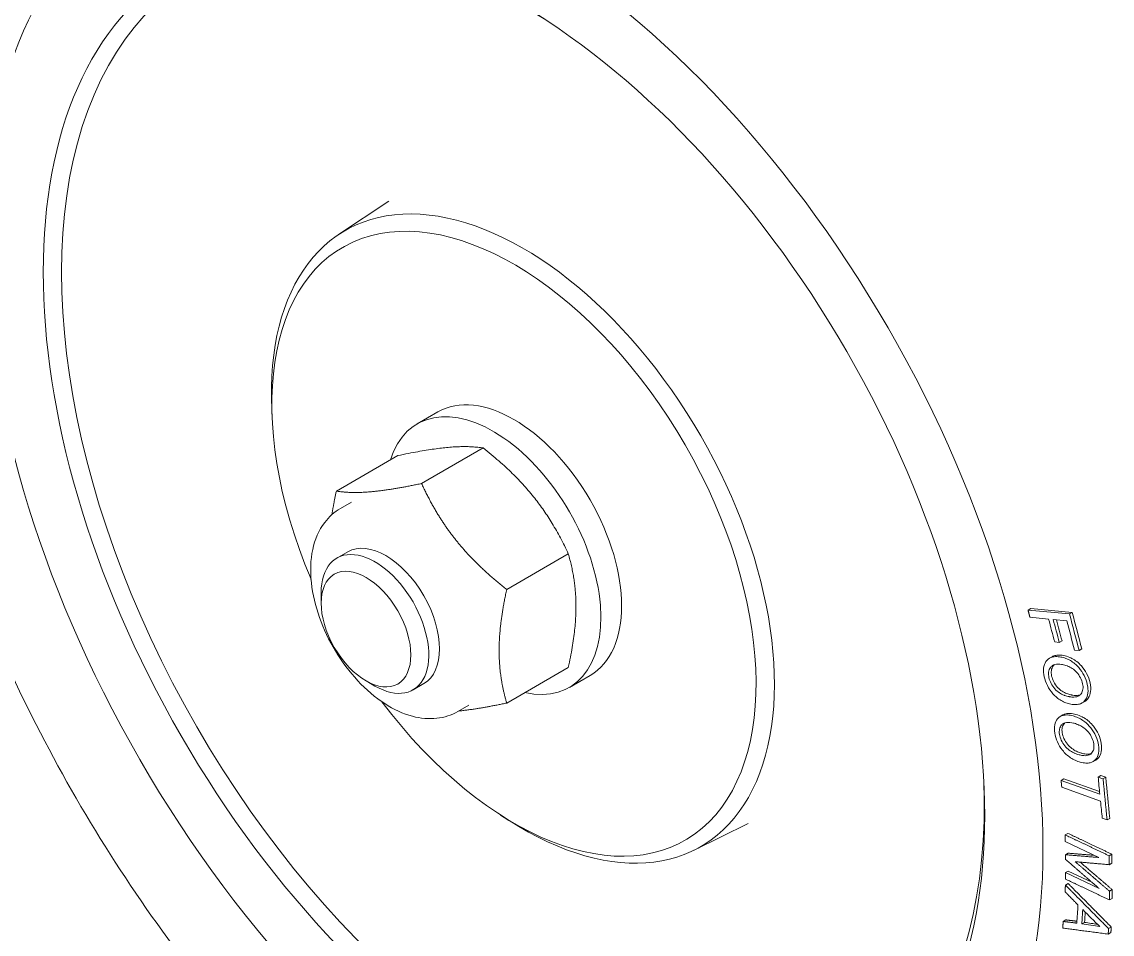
# Model space of a CAD drawing. Header units: millimetres. Extents: x 36 to 2484, y 36 to 1746.
# Drawn here: x 469.3 to 555.3, y 1030.6 to 1102.6 of the extents above; entities that cross this region are included whole.
import ezdxf

# ---------------------------------------------------------------- set-up
doc = ezdxf.new("R2010")
doc.units = ezdxf.units.MM
doc.header["$LTSCALE"] = 6
doc.layers.add('굵은실선_A3', color=7, linetype='Continuous', lineweight=18)

msp = doc.modelspace()

# ---------------------------------------------------------------- linework, layer by layer
at = {"layer": '굵은실선_A3'}
for p, q in [((494.244, 1085.823), (498.198, 1088.457)), ((489.012, 1071.224), (488.975, 1072.013)), ((500.448, 1070.891), (502.074, 1071.83)), ((505.644, 1068.991), (500.786, 1066.187)), ((498.926, 1068.391), (494.069, 1065.587)), ((494.398, 1064.223), (495.255, 1064.717)), ((494.963, 1060.796), (494.114, 1060.306)), ((512.362, 1060.634), (507.504, 1057.83)), ((492.872, 1056.743), (492.872, 1057.559)), ((548.612, 1056.208), (548.825, 1056.331)), ((551.881, 1055.896), (548.612, 1056.208)), ((548.825, 1056.331), (552.094, 1056.019)), ((551.881, 1055.896), (552.094, 1056.019)), ((548.765, 1055.632), (550.237, 1055.491)), ((550.6, 1055.457), (551.671, 1055.355)), ((550.717, 1053.69), (551.08, 1053.655)), ((551.08, 1053.655), (551.293, 1053.778)), ((550.312, 1052.403), (550.525, 1052.526)), ((552.285, 1053.053), (552.648, 1053.018)), ((552.648, 1053.018), (552.861, 1053.141)), ((512.362, 1051.678), (507.504, 1048.873)), ((512.448, 1050.106), (514.074, 1051.045)), ((496.407, 1050.619), (497.114, 1050.211)), ((500.963, 1050.404), (500.114, 1049.914)), ((503.648, 1048.201), (504.505, 1048.696)), ((552.872, 1048.876), (553.085, 1048.999)), ((551.157, 1047.809), (551.37, 1047.932)), ((553.739, 1044.252), (553.952, 1044.375)), ((554.144, 1043.035), (554.357, 1043.158)), ((554.526, 1042.899), (554.144, 1043.035)), ((554.357, 1043.158), (554.739, 1043.022)), ((551.221, 1042.768), (551.434, 1042.891)), ((554.277, 1041.682), (551.221, 1042.768)), ((551.275, 1042.222), (554.33, 1041.136)), ((551.434, 1042.891), (554.256, 1041.888)), ((554.526, 1042.899), (554.739, 1043.022)), ((507.018, 1040.036), (507.683, 1039.609)), ((554.466, 1039.783), (554.848, 1039.647)), ((554.848, 1039.647), (555.061, 1039.77)), ((522.277, 1037.268), (526.536, 1039.375)), ((551.551, 1038.466), (551.764, 1038.589)), ((551.554, 1037.944), (554.205, 1036.685)), ((551.561, 1036.902), (551.774, 1037.025)), ((555.011, 1036.822), (555.224, 1036.945)), ((555.015, 1036.12), (555.228, 1036.243)), ((551.573, 1035.497), (551.786, 1035.62)), ((554.224, 1034.238), (551.573, 1035.497)), ((551.786, 1035.62), (553.648, 1034.736)), ((551.566, 1034.507), (551.779, 1034.63)), ((555.031, 1034.035), (555.244, 1034.158)), ((555.038, 1033.334), (555.251, 1033.457)), ((551.385, 1031.642), (551.598, 1031.765)), ((552.856, 1031.448), (553.069, 1031.571)), ((554.964, 1031.078), (555.177, 1031.201)), ((554.937, 1030.644), (555.15, 1030.767))]:
    msp.add_line(p, q, dxfattribs=at)
for centre, major_axis in [((508.074, 1061.438), (-29.5, 51.095)), ((508.074, 1061.438), (-26.25, 45.466)), ((496.407, 1054.702), (-2.5, 4.33))]:
    msp.add_ellipse(centre, major_axis=major_axis, ratio=0.57735, dxfattribs=at)
for centre, major_axis, ratio, start_param, end_param in [((508.781, 1061.845), (-25.724, 44.555), 0.57735, 5.451555, 10.256408), ((508.074, 1061.438), (13.5, -23.383), 0.57735, 4.92093, 10.787033), ((508.781, 1061.845), (14.026, -24.294), 0.57735, 5.442448, 10.265515), ((506.448, 1060.499), (6, -10.392), 0.57735, 5.794582, 9.913381), ((508.074, 1061.438), (-6, 10.392), 0.57735, 3.141593, 6.283185), ((497.114, 1055.11), (3, -5.196), 0.57735, 5.497787, 10.210176), ((497.963, 1055.6), (-3, 5.196), 0.57735, 3.141593, 6.283185), ((1086.582, 1363.148), (-117.83, -746.159), 0.739775, 5.249859, 5.254061), ((1064.537, 1351.629), (-113.41, -718.172), 0.739775, 5.25066, 5.253393), ((1068.941, 1353.928), (114.301, 723.816), 0.739775, 2.109075, 2.111787), ((1069.154, 1354.051), (-114.301, -723.816), 0.739775, 5.250889, 5.253379), ((1081.979, 1360.735), (-116.941, -740.534), 0.739775, 5.250691, 5.254079), ((1086.369, 1363.025), (117.83, 746.159), 0.739775, 2.108266, 2.112468), ((1084.576, 1347.562), (-300.587, -687.041), 0.642575, 5.427292, 5.429389), ((1088.863, 1349.681), (302.801, 692.101), 0.642575, 2.285718, 2.290726), ((1089.076, 1349.804), (-302.801, -692.101), 0.642575, 5.427311, 5.432318), ((1084.577, 1347.563), (-300.588, -687.042), 0.642575, 5.430236, 5.432337), ((1089.63, 1343.732), (372.894, 657.692), 0.582515, 2.348847, 2.349978), ((1089.842, 1343.855), (-372.894, -657.692), 0.582515, 5.490439, 5.49157), ((1089.629, 1343.733), (372.894, 657.692), 0.582515, 2.353344, 2.354475), ((1089.842, 1343.856), (-372.894, -657.692), 0.582515, 5.494937, 5.496068), ((1061.292, 1325.973), (-395.64, -600.992), 0.535555, 5.529154, 5.531687), ((1065.706, 1328.085), (398.774, 605.754), 0.535555, 2.387839, 2.389817), ((4049.368, 3521.79), (4700.615, -2558.993), 0.769954, 4.353325, 4.35369), ((1065.919, 1328.208), (-398.774, -605.754), 0.535555, 5.529982, 5.531409), ((4033.596, 3271.154), (-5208.512, -1231.108), 0.376514, 0.753673, 0.754039), ((4033.809, 3271.277), (5208.512, 1231.108), 0.376514, 3.895266, 3.89553)]:
    msp.add_ellipse(centre, major_axis=major_axis, ratio=ratio, start_param=start_param, end_param=end_param, dxfattribs=at)
for points, knots in [([(543.862, 997.548), (539.432, 996.086), (534.591, 995.691), (524.189, 996.919), (518.59, 998.728), (507.237, 1004.454), (501.484, 1008.473), (490.568, 1018.234), (485.407, 1023.975), (476.181, 1036.567), (472.111, 1043.409), (465.436, 1057.547), (462.829, 1064.838), (459.349, 1079.208), (458.482, 1086.283), (458.669, 1099.547), (459.726, 1105.74), (463.807, 1116.395), (466.774, 1120.924), (470.631, 1124.37), (470.635, 1124.373), (470.639, 1124.376)], [4.046409, 4.046409, 4.046409, 4.046409, 4.333754, 4.333754, 4.649286, 4.649286, 4.980119, 4.980119, 5.310872, 5.310872, 5.639927, 5.639927, 5.96886, 5.96886, 6.299326, 6.299326, 6.630633, 6.630633, 6.948876, 6.948876, 6.949166, 6.949166, 6.949166, 6.949166]), ([(503.648, 1048.201), (503.142, 1047.909), (502.574, 1047.73), (501.357, 1047.595), (500.708, 1047.659), (499.322, 1048.025), (498.587, 1048.369), (497.132, 1049.309), (496.415, 1049.924), (495.102, 1051.334), (494.507, 1052.129), (493.487, 1053.82), (493.061, 1054.715), (492.416, 1056.534), (492.196, 1057.458), (492.002, 1059.266), (492.028, 1060.149), (492.372, 1061.758), (492.678, 1062.493), (493.487, 1063.559), (493.912, 1063.942), (494.398, 1064.223)], [3.926991, 3.926991, 3.926991, 3.926991, 4.174896, 4.174896, 4.447559, 4.447559, 4.771689, 4.771689, 5.119313, 5.119313, 5.464526, 5.464526, 5.80709, 5.80709, 6.151475, 6.151475, 6.499462, 6.499462, 6.830345, 6.830345, 7.068583, 7.068583, 7.068583, 7.068583]), ([(551.194, 1052.497), (551.05, 1052.523), (550.909, 1052.535), (550.775, 1052.529), (550.653, 1052.523), (550.537, 1052.501), (550.431, 1052.46), (550.266, 1052.396), (550.133, 1052.288), (550.031, 1052.137)], [-0.1930548, -0.1930548, -0.1930548, -0.1930548, -0.1349261, -0.1349261, -0.1349261, -0.0818799, -0.0818799, -0.0818799, 0, 0, 0, 0]), ([(550.525, 1052.526), (550.561, 1052.547), (550.599, 1052.565), (550.639, 1052.581), (550.747, 1052.623), (550.864, 1052.646), (550.988, 1052.652), (551.122, 1052.658), (551.263, 1052.646), (551.407, 1052.62)], [0.0612039, 0.0612039, 0.0612039, 0.0612039, 0.0810425, 0.0810425, 0.0810425, 0.1349021, 0.1349021, 0.1349021, 0.1930317, 0.1930317, 0.1930317, 0.1930317]), ([(552.609, 1051.67), (552.511, 1051.782), (552.407, 1051.884), (552.297, 1051.976), (552.187, 1052.069), (552.073, 1052.148), (551.958, 1052.216), (551.834, 1052.288), (551.709, 1052.346), (551.586, 1052.391), (551.454, 1052.439), (551.322, 1052.474), (551.194, 1052.497)], [-0.1923045, -0.1923045, -0.1923045, -0.1923045, -0.1468953, -0.1468953, -0.1468953, -0.1010914, -0.1010914, -0.1010914, -0.0522115, -0.0522115, -0.0522115, 0, 0, 0, 0]), ([(551.407, 1052.62), (551.573, 1052.59), (551.744, 1052.541), (551.966, 1052.446), (552.017, 1052.422), (552.202, 1052.326), (552.333, 1052.241), (552.588, 1052.038), (552.708, 1051.922), (552.822, 1051.793)], [0, 0, 0, 0, 0.0674657, 0.0674657, 0.087538, 0.087538, 0.1399937, 0.1399937, 0.1923332, 0.1923332, 0.1923332, 0.1923332]), ([(550.031, 1052.137), (549.934, 1051.992), (549.871, 1051.819), (549.847, 1051.615), (549.823, 1051.407), (549.841, 1051.182), (549.892, 1050.945)], [-0.1571885, -0.1571885, -0.1571885, -0.1571885, -0.0791557, -0.0791557, -0.0791557, 0, 0, 0, 0]), ([(550.263, 1050.878), (550.23, 1051.033), (550.221, 1051.178), (550.24, 1051.311), (550.26, 1051.451), (550.308, 1051.569), (550.375, 1051.669)], [-0.1057738, -0.1057738, -0.1057738, -0.1057738, -0.0539592, -0.0539592, -0.0539592, 0, 0, 0, 0]), ([(550.375, 1051.669), (550.416, 1051.73), (550.466, 1051.78), (550.525, 1051.819), (550.587, 1051.861), (550.657, 1051.89), (550.732, 1051.908), (550.893, 1051.948), (551.079, 1051.942), (551.265, 1051.913), (551.283, 1051.91), (551.302, 1051.907), (551.32, 1051.903)], [-0.1509505, -0.1509505, -0.1509505, -0.1509505, -0.1178974, -0.1178974, -0.1178974, -0.0827209, -0.0827209, -0.0827209, -0.0074735, -0.0074735, -0.0074735, 0, 0, 0, 0]), ([(550.588, 1051.792), (550.523, 1051.695), (550.476, 1051.581), (550.455, 1051.448), (550.445, 1051.38), (550.441, 1051.309), (550.445, 1051.235), (550.448, 1051.159), (550.459, 1051.081), (550.476, 1051.001)], [0, 0, 0, 0, 0.0522178, 0.0522178, 0.0522178, 0.0784902, 0.0784902, 0.0784902, 0.1052366, 0.1052366, 0.1052366, 0.1052366]), ([(551.32, 1051.903), (551.442, 1051.881), (551.568, 1051.849), (551.693, 1051.804), (551.708, 1051.798), (551.722, 1051.793), (551.736, 1051.788), (551.856, 1051.741), (551.978, 1051.68), (552.096, 1051.601), (552.221, 1051.518), (552.338, 1051.416), (552.445, 1051.294)], [-0.1519909, -0.1519909, -0.1519909, -0.1519909, -0.102532, -0.102532, -0.102532, -0.0969261, -0.0969261, -0.0969261, -0.0496306, -0.0496306, -0.0496306, 0, 0, 0, 0]), ([(553.29, 1050.329), (553.239, 1050.566), (553.159, 1050.803), (553.04, 1051.036), (552.923, 1051.266), (552.778, 1051.477), (552.609, 1051.67)], [-0.1571839, -0.1571839, -0.1571839, -0.1571839, -0.0780276, -0.0780276, -0.0780276, 0, 0, 0, 0]), ([(552.822, 1051.793), (552.981, 1051.611), (553.12, 1051.412), (553.234, 1051.196), (553.363, 1050.951), (553.45, 1050.702), (553.503, 1050.452)], [0, 0, 0, 0, 0.0737113, 0.0737113, 0.0737113, 0.1571855, 0.1571855, 0.1571855, 0.1571855]), ([(549.892, 1050.945), (549.943, 1050.709), (550.024, 1050.473), (550.142, 1050.241), (550.259, 1050.011), (550.405, 1049.801), (550.575, 1049.608)], [-0.1568809, -0.1568809, -0.1568809, -0.1568809, -0.0779538, -0.0779538, -0.0779538, 0, 0, 0, 0]), ([(550.737, 1049.984), (550.62, 1050.117), (550.516, 1050.262), (550.432, 1050.42), (550.352, 1050.571), (550.296, 1050.723), (550.263, 1050.878)], [-0.1054643, -0.1054643, -0.1054643, -0.1054643, -0.0515847, -0.0515847, -0.0515847, 0, 0, 0, 0]), ([(550.476, 1051.001), (550.509, 1050.847), (550.565, 1050.694), (550.645, 1050.543), (550.728, 1050.385), (550.833, 1050.24), (550.95, 1050.107)], [0, 0, 0, 0, 0.051513, 0.051513, 0.051513, 0.1054634, 0.1054634, 0.1054634, 0.1054634]), ([(552.445, 1051.294), (552.562, 1051.16), (552.666, 1051.015), (552.75, 1050.857), (552.83, 1050.705), (552.886, 1050.552), (552.919, 1050.397)], [-0.1057833, -0.1057833, -0.1057833, -0.1057833, -0.0518207, -0.0518207, -0.0518207, 0, 0, 0, 0]), ([(551.864, 1049.375), (551.742, 1049.397), (551.616, 1049.429), (551.49, 1049.475), (551.476, 1049.48), (551.461, 1049.485), (551.447, 1049.491), (551.327, 1049.538), (551.205, 1049.598), (551.087, 1049.677), (550.962, 1049.76), (550.845, 1049.862), (550.737, 1049.984)], [-0.1520021, -0.1520021, -0.1520021, -0.1520021, -0.1025275, -0.1025275, -0.1025275, -0.096939, -0.096939, -0.096939, -0.049642, -0.049642, -0.049642, 0, 0, 0, 0]), ([(550.95, 1050.107), (551.057, 1049.985), (551.174, 1049.885), (551.297, 1049.802), (551.417, 1049.722), (551.54, 1049.66), (551.662, 1049.613), (551.769, 1049.572), (551.877, 1049.54), (551.982, 1049.517), (552.014, 1049.51), (552.045, 1049.504), (552.076, 1049.498)], [0, 0, 0, 0, 0.0492531, 0.0492531, 0.0492531, 0.097175, 0.097175, 0.097175, 0.1393162, 0.1393162, 0.1393162, 0.1519966, 0.1519966, 0.1519966, 0.1519966]), ([(552.919, 1050.397), (552.952, 1050.242), (552.961, 1050.098), (552.942, 1049.965), (552.922, 1049.826), (552.874, 1049.709), (552.807, 1049.609)], [-0.1054434, -0.1054434, -0.1054434, -0.1054434, -0.0538676, -0.0538676, -0.0538676, 0, 0, 0, 0]), ([(553.153, 1049.142), (553.249, 1049.286), (553.312, 1049.458), (553.335, 1049.662), (553.359, 1049.869), (553.341, 1050.094), (553.29, 1050.329)], [-0.1568633, -0.1568633, -0.1568633, -0.1568633, -0.0789212, -0.0789212, -0.0789212, 0, 0, 0, 0]), ([(553.503, 1050.452), (553.554, 1050.217), (553.572, 1049.993), (553.549, 1049.787), (553.525, 1049.582), (553.462, 1049.409), (553.365, 1049.265)], [0, 0, 0, 0, 0.0787444, 0.0787444, 0.0787444, 0.156864, 0.156864, 0.156864, 0.156864]), ([(550.575, 1049.608), (550.673, 1049.496), (550.777, 1049.394), (550.998, 1049.211), (551.111, 1049.131), (551.352, 1048.991), (551.476, 1048.934), (551.732, 1048.84), (551.864, 1048.806), (551.992, 1048.783)], [-0.1923301, -0.1923301, -0.1923301, -0.1923301, -0.1469125, -0.1469125, -0.1011005, -0.1011005, -0.0521749, -0.0521749, 0, 0, 0, 0]), ([(552.807, 1049.609), (552.767, 1049.548), (552.716, 1049.498), (552.658, 1049.459), (552.596, 1049.417), (552.526, 1049.388), (552.451, 1049.37), (552.384, 1049.353), (552.312, 1049.345), (552.238, 1049.342), (552.135, 1049.339), (552.027, 1049.349), (551.919, 1049.366), (551.9, 1049.369), (551.882, 1049.372), (551.864, 1049.375)], [-0.1509375, -0.1509375, -0.1509375, -0.1509375, -0.1178884, -0.1178884, -0.1178884, -0.082716, -0.082716, -0.082716, -0.0512499, -0.0512499, -0.0512499, -0.0074888, -0.0074888, -0.0074888, 0, 0, 0, 0]), ([(551.992, 1048.783), (552.135, 1048.757), (552.276, 1048.744), (552.41, 1048.751), (552.532, 1048.757), (552.648, 1048.778), (552.754, 1048.82), (552.918, 1048.883), (553.051, 1048.99), (553.153, 1049.142)], [-0.1930322, -0.1930322, -0.1930322, -0.1930322, -0.1348993, -0.1348993, -0.1348993, -0.0818539, -0.0818539, -0.0818539, 0, 0, 0, 0]), ([(552.076, 1049.498), (552.186, 1049.478), (552.296, 1049.466), (552.402, 1049.465), (552.472, 1049.464), (552.541, 1049.469), (552.606, 1049.481), (552.646, 1049.488), (552.685, 1049.497), (552.723, 1049.51)], [0, 0, 0, 0, 0.04443517, 0.04443517, 0.04443517, 0.07397328, 0.07397328, 0.07397328, 0.09235368, 0.09235368, 0.09235368, 0.09235368]), ([(550.943, 1047.63), (550.833, 1047.501), (550.756, 1047.342), (550.717, 1047.148), (550.678, 1046.952), (550.681, 1046.734), (550.717, 1046.501)], [-0.1571885, -0.1571885, -0.1571885, -0.1571885, -0.0791557, -0.0791557, -0.0791557, 0, 0, 0, 0]), ([(552.165, 1047.854), (552.02, 1047.893), (551.875, 1047.92), (551.737, 1047.928), (551.61, 1047.935), (551.489, 1047.926), (551.377, 1047.898), (551.203, 1047.853), (551.058, 1047.764), (550.943, 1047.63)], [-0.1930548, -0.1930548, -0.1930548, -0.1930548, -0.1349261, -0.1349261, -0.1349261, -0.0818799, -0.0818799, -0.0818799, 0, 0, 0, 0]), ([(551.265, 1047.145), (551.311, 1047.199), (551.367, 1047.242), (551.43, 1047.273), (551.497, 1047.307), (551.571, 1047.327), (551.649, 1047.337), (551.818, 1047.359), (552.009, 1047.333), (552.198, 1047.286), (552.217, 1047.281), (552.236, 1047.276), (552.255, 1047.271)], [-0.1509505, -0.1509505, -0.1509505, -0.1509505, -0.1178974, -0.1178974, -0.1178974, -0.0827209, -0.0827209, -0.0827209, -0.0074735, -0.0074735, -0.0074735, 0, 0, 0, 0]), ([(551.37, 1047.932), (551.436, 1047.97), (551.507, 1047.999), (551.585, 1048.019), (551.699, 1048.049), (551.821, 1048.058), (551.95, 1048.051), (552.088, 1048.043), (552.232, 1048.016), (552.378, 1047.976)], [0.0446147, 0.0446147, 0.0446147, 0.0446147, 0.0810425, 0.0810425, 0.0810425, 0.1349021, 0.1349021, 0.1349021, 0.1930317, 0.1930317, 0.1930317, 0.1930317]), ([(553.567, 1046.912), (553.473, 1047.03), (553.373, 1047.139), (553.267, 1047.238), (553.16, 1047.339), (553.048, 1047.427), (552.933, 1047.504), (552.811, 1047.586), (552.686, 1047.654), (552.562, 1047.711), (552.429, 1047.771), (552.296, 1047.818), (552.165, 1047.854)], [-0.1923045, -0.1923045, -0.1923045, -0.1923045, -0.1468953, -0.1468953, -0.1468953, -0.1010914, -0.1010914, -0.1010914, -0.0522115, -0.0522115, -0.0522115, 0, 0, 0, 0]), ([(552.378, 1047.976), (552.548, 1047.93), (552.72, 1047.866), (552.943, 1047.751), (552.994, 1047.722), (553.178, 1047.611), (553.307, 1047.516), (553.556, 1047.295), (553.672, 1047.171), (553.78, 1047.035)], [0, 0, 0, 0, 0.0674657, 0.0674657, 0.087538, 0.087538, 0.1399937, 0.1399937, 0.1923332, 0.1923332, 0.1923332, 0.1923332]), ([(550.717, 1046.501), (550.753, 1046.27), (550.82, 1046.035), (550.927, 1045.8), (551.032, 1045.568), (551.168, 1045.351), (551.329, 1045.149)], [-0.1568809, -0.1568809, -0.1568809, -0.1568809, -0.0779538, -0.0779538, -0.0779538, 0, 0, 0, 0]), ([(551.095, 1046.398), (551.071, 1046.55), (551.073, 1046.69), (551.102, 1046.816), (551.131, 1046.948), (551.189, 1047.056), (551.265, 1047.145)], [-0.1057738, -0.1057738, -0.1057738, -0.1057738, -0.0539592, -0.0539592, -0.0539592, 0, 0, 0, 0]), ([(551.478, 1047.268), (551.404, 1047.182), (551.348, 1047.078), (551.317, 1046.952), (551.302, 1046.888), (551.293, 1046.821), (551.292, 1046.749), (551.29, 1046.676), (551.296, 1046.599), (551.308, 1046.521)], [0, 0, 0, 0, 0.0522178, 0.0522178, 0.0522178, 0.0784902, 0.0784902, 0.0784902, 0.1052366, 0.1052366, 0.1052366, 0.1052366]), ([(551.308, 1046.521), (551.332, 1046.37), (551.378, 1046.218), (551.45, 1046.065), (551.526, 1045.905), (551.624, 1045.754), (551.735, 1045.615)], [0, 0, 0, 0, 0.051513, 0.051513, 0.051513, 0.1054634, 0.1054634, 0.1054634, 0.1054634]), ([(552.255, 1047.271), (552.379, 1047.237), (552.506, 1047.193), (552.633, 1047.136), (552.647, 1047.13), (552.661, 1047.123), (552.676, 1047.116), (552.796, 1047.059), (552.917, 1046.988), (553.034, 1046.899), (553.156, 1046.807), (553.27, 1046.697), (553.373, 1046.568)], [-0.1519909, -0.1519909, -0.1519909, -0.1519909, -0.102532, -0.102532, -0.102532, -0.0969261, -0.0969261, -0.0969261, -0.0496306, -0.0496306, -0.0496306, 0, 0, 0, 0]), ([(553.373, 1046.568), (553.484, 1046.428), (553.581, 1046.278), (553.657, 1046.118), (553.729, 1045.964), (553.776, 1045.811), (553.799, 1045.659)], [-0.1057833, -0.1057833, -0.1057833, -0.1057833, -0.0518207, -0.0518207, -0.0518207, 0, 0, 0, 0]), ([(554.177, 1045.555), (554.141, 1045.788), (554.074, 1046.023), (553.968, 1046.259), (553.863, 1046.492), (553.728, 1046.709), (553.567, 1046.912)], [-0.1571839, -0.1571839, -0.1571839, -0.1571839, -0.0780276, -0.0780276, -0.0780276, 0, 0, 0, 0]), ([(553.78, 1047.035), (553.932, 1046.843), (554.061, 1046.639), (554.164, 1046.42), (554.28, 1046.171), (554.352, 1045.923), (554.39, 1045.678)], [0, 0, 0, 0, 0.0737113, 0.0737113, 0.0737113, 0.1571855, 0.1571855, 0.1571855, 0.1571855]), ([(551.522, 1045.492), (551.411, 1045.631), (551.313, 1045.781), (551.238, 1045.941), (551.166, 1046.094), (551.119, 1046.247), (551.095, 1046.398)], [-0.1054643, -0.1054643, -0.1054643, -0.1054643, -0.0515847, -0.0515847, -0.0515847, 0, 0, 0, 0]), ([(551.735, 1045.615), (551.837, 1045.487), (551.95, 1045.378), (552.072, 1045.286), (552.19, 1045.196), (552.313, 1045.124), (552.435, 1045.066), (552.542, 1045.015), (552.651, 1044.974), (552.758, 1044.941), (552.79, 1044.931), (552.822, 1044.921), (552.854, 1044.913)], [0, 0, 0, 0, 0.0492531, 0.0492531, 0.0492531, 0.097175, 0.097175, 0.097175, 0.1393162, 0.1393162, 0.1393162, 0.1519966, 0.1519966, 0.1519966, 0.1519966]), ([(553.799, 1045.659), (553.823, 1045.507), (553.821, 1045.368), (553.793, 1045.243), (553.763, 1045.112), (553.705, 1045.004), (553.63, 1044.915)], [-0.1054434, -0.1054434, -0.1054434, -0.1054434, -0.0538676, -0.0538676, -0.0538676, 0, 0, 0, 0]), ([(554.39, 1045.678), (554.426, 1045.447), (554.43, 1045.23), (554.391, 1045.035), (554.353, 1044.842), (554.275, 1044.683), (554.166, 1044.554)], [0, 0, 0, 0, 0.0787444, 0.0787444, 0.0787444, 0.156864, 0.156864, 0.156864, 0.156864]), ([(551.329, 1045.149), (551.423, 1045.031), (551.523, 1044.922), (551.737, 1044.723), (551.849, 1044.635), (552.087, 1044.475), (552.212, 1044.407), (552.469, 1044.291), (552.602, 1044.244), (552.733, 1044.208)], [-0.1923301, -0.1923301, -0.1923301, -0.1923301, -0.1469125, -0.1469125, -0.1011005, -0.1011005, -0.0521749, -0.0521749, 0, 0, 0, 0]), ([(552.641, 1044.79), (552.517, 1044.824), (552.389, 1044.868), (552.263, 1044.925), (552.249, 1044.931), (552.234, 1044.938), (552.22, 1044.944), (552.099, 1045.002), (551.978, 1045.073), (551.861, 1045.161), (551.739, 1045.254), (551.625, 1045.363), (551.522, 1045.492)], [-0.1520021, -0.1520021, -0.1520021, -0.1520021, -0.1025275, -0.1025275, -0.1025275, -0.096939, -0.096939, -0.096939, -0.049642, -0.049642, -0.049642, 0, 0, 0, 0]), ([(553.63, 1044.915), (553.584, 1044.861), (553.528, 1044.818), (553.466, 1044.787), (553.399, 1044.754), (553.325, 1044.733), (553.246, 1044.723), (553.176, 1044.714), (553.101, 1044.714), (553.025, 1044.719), (552.918, 1044.727), (552.808, 1044.747), (552.697, 1044.775), (552.679, 1044.78), (552.66, 1044.785), (552.641, 1044.79)], [-0.1509375, -0.1509375, -0.1509375, -0.1509375, -0.1178884, -0.1178884, -0.1178884, -0.082716, -0.082716, -0.082716, -0.0512499, -0.0512499, -0.0512499, -0.0074888, -0.0074888, -0.0074888, 0, 0, 0, 0]), ([(552.854, 1044.913), (552.965, 1044.882), (553.078, 1044.859), (553.187, 1044.847), (553.26, 1044.839), (553.33, 1044.836), (553.398, 1044.841), (553.466, 1044.845), (553.531, 1044.855), (553.591, 1044.875)], [0, 0, 0, 0, 0.0444352, 0.0444352, 0.0444352, 0.0739733, 0.0739733, 0.0739733, 0.1034968, 0.1034968, 0.1034968, 0.1034968]), ([(553.953, 1044.431), (554.062, 1044.559), (554.139, 1044.718), (554.178, 1044.911), (554.217, 1045.106), (554.213, 1045.324), (554.177, 1045.555)], [-0.1568633, -0.1568633, -0.1568633, -0.1568633, -0.0789212, -0.0789212, -0.0789212, 0, 0, 0, 0]), ([(552.733, 1044.208), (552.879, 1044.169), (553.023, 1044.142), (553.161, 1044.134), (553.288, 1044.127), (553.408, 1044.136), (553.521, 1044.164), (553.694, 1044.208), (553.838, 1044.297), (553.953, 1044.431)], [-0.1930322, -0.1930322, -0.1930322, -0.1930322, -0.1348993, -0.1348993, -0.1348993, -0.0818539, -0.0818539, -0.0818539, 0, 0, 0, 0])]:
    msp.add_open_spline(points, degree=3, knots=knots, dxfattribs=at)
for points, weights in [([(505.644, 1068.991), (503.405, 1069.338), (498.926, 1068.391)], [1, 1.15470053838, 1]), ([(512.362, 1060.634), (510.122, 1065.459), (505.644, 1068.991)], [1, 1.15470053838, 1]), ([(493.718, 1063.731), (493.854, 1064.602), (494.069, 1065.587)], [1.01726911063, 1.01328362095, 1]), ([(494.069, 1065.587), (495.269, 1065.401), (496.827, 1065.54)], [1, 1.0379548493, 1]), ([(496.827, 1065.54), (498.386, 1065.679), (500.786, 1066.187)], [1, 1.0379548493, 1]), ([(500.786, 1066.187), (501.986, 1063.601), (503.545, 1061.662)], [1, 1.0379548493, 1]), ([(503.545, 1061.662), (505.104, 1059.723), (507.504, 1057.83)], [1, 1.0379548493, 1]), ([(512.362, 1051.678), (513.481, 1056.803), (512.362, 1060.634)], [1, 1.15470053838, 1]), ([(507.504, 1057.83), (506.904, 1055.084), (506.904, 1053.005)], [1, 1.0379548493, 1]), ([(548.612, 1056.208), (548.688, 1055.92), (548.765, 1055.632)], [1.00164039765, 1.00169878901, 1.00173057276]), ([(506.904, 1053.005), (506.904, 1050.927), (507.504, 1048.873)], [1, 1.0379548493, 1]), ([(507.504, 1048.873), (505.229, 1048.392), (503.721, 1048.243)], [1, 1.03590570327, 1.00387702919]), ([(551.221, 1042.768), (551.248, 1042.495), (551.275, 1042.222)], [1.00061487371, 1.00062816836, 1.00061487371]), ([(555.011, 1036.822), (553.22, 1037.673), (551.551, 1038.466)], [1.01590413001, 1.0517861085, 1.08758384348]), ([(551.551, 1038.466), (551.552, 1038.205), (551.554, 1037.944)], [1.00004626477, 1.00013522385, 1.00019763537]), ([(551.764, 1038.589), (553.433, 1037.796), (555.224, 1036.945)], [1.59205834156, 1.53965586895, 1.48713007656]), ([(551.774, 1037.025), (552.788, 1036.942), (553.847, 1036.855)], [1.45703110158, 1.43404885014, 1.41068937146]), ([(554.205, 1036.685), (552.846, 1036.797), (551.561, 1036.902)], [1.0250241088, 1.04672396342, 1.06798343836]), ([(551.561, 1036.902), (551.562, 1036.72), (551.564, 1036.538)], [1.00003239906, 1.00003890004, 1.00003239905]), ([(551.564, 1036.538), (552.857, 1035.42), (554.224, 1034.238)], [1.06798343851, 1.04672396351, 1.02502410884]), ([(552.331, 1036.356), (553.636, 1036.241), (555.015, 1036.12)], [1.05504726294, 1.03407170815, 1.01266456362]), ([(555.031, 1034.035), (553.644, 1035.227), (552.331, 1036.356)], [1.01265704615, 1.03405144891, 1.05501322135]), ([(552.728, 1036.321), (553.954, 1035.267), (555.244, 1034.158)], [1.43389453184, 1.40731638992, 1.38022944731]), ([(551.573, 1035.497), (551.575, 1035.237), (551.578, 1034.977)], [1.00015136361, 1.00008895497, 1]), ([(551.566, 1034.507), (551.549, 1034.246), (551.532, 1033.984)], [1.00021730173, 1.0003116485, 1.00037690942]), ([(554.964, 1031.078), (553.204, 1032.853), (551.566, 1034.507)], [1.01386850698, 1.04059279778, 1.06643421295]), ([(551.578, 1034.977), (553.247, 1034.185), (555.038, 1033.334)], [1.08758384307, 1.05178610823, 1.01590412987]), ([(551.779, 1034.63), (553.417, 1032.976), (555.177, 1031.201)], [1.4333048817, 1.39857360051, 1.36265572016]), ([(551.532, 1033.984), (552.037, 1033.469), (552.553, 1032.942)], [1.01560421315, 1.00784362457, 1]), ([(551.385, 1031.642), (551.369, 1031.381), (551.353, 1031.12)], [1.00053480248, 1.00046953125, 1.00037516959]), ([(551.353, 1031.12), (553.081, 1030.89), (554.937, 1030.644)], [1.06643421299, 1.0405927978, 1.01386850699]), ([(552.463, 1031.51), (551.918, 1031.577), (551.385, 1031.642)], [1.00048100329, 1.00832840067, 1.01609272214]), ([(551.598, 1031.765), (552.031, 1031.712), (552.472, 1031.658)], [1.01609272213, 1.00977411858, 1.00340049633]), ([(554.937, 1030.644), (554.95, 1030.861), (554.964, 1031.078)], [1.00029143396, 1.00030016544, 1.00029143396]), ([(555.177, 1031.201), (555.163, 1030.984), (555.15, 1030.767)], [1.00029143396, 1.00030016545, 1.00029143396])]:
    msp.add_rational_spline(points, weights, degree=2, dxfattribs=at)
for points in [[(550.673, 1051.891), (550.641, 1051.862), (550.613, 1051.829), (550.588, 1051.792)], [(553.365, 1049.265), (553.29, 1049.151), (553.196, 1049.063), (553.085, 1048.999)], [(551.517, 1047.308), (551.503, 1047.296), (551.49, 1047.282), (551.478, 1047.268)], [(554.166, 1044.554), (554.104, 1044.481), (554.032, 1044.421), (553.952, 1044.375)]]:
    msp.add_open_spline(points, degree=3, dxfattribs=at)

doc.saveas('drawing.dxf')
